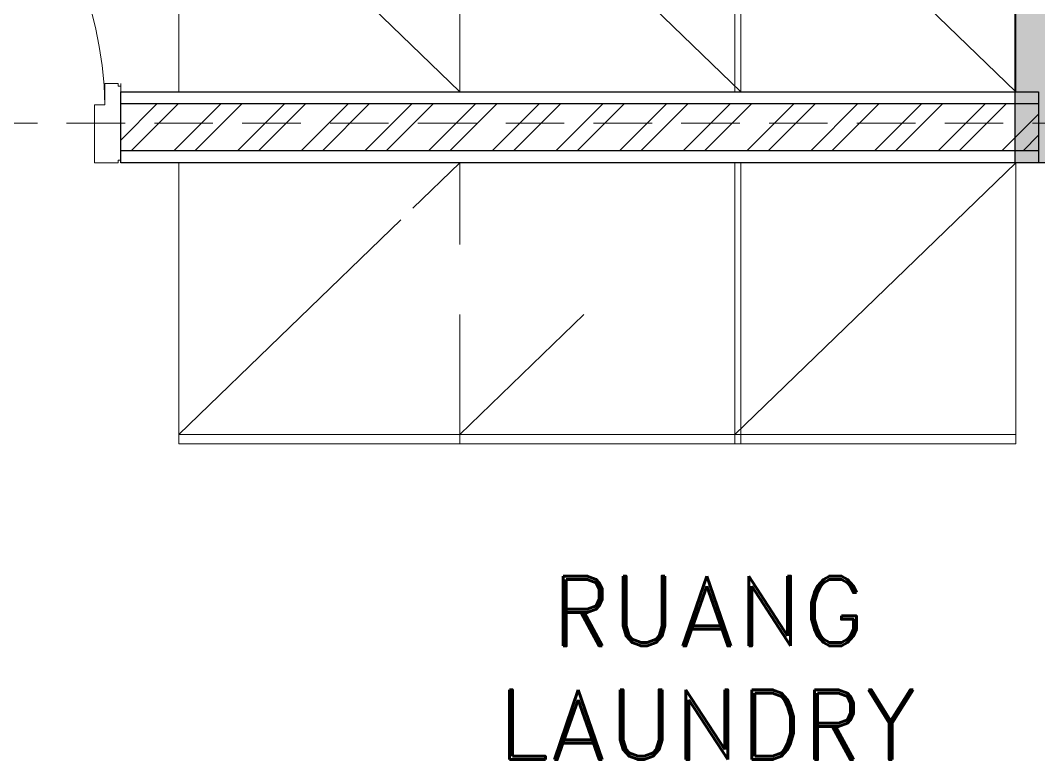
# Model space of a CAD drawing. Header units: millimetres. Extents: x 17 to 218440, y 21 to 53693.
# Drawn here: x 33232 to 35406, y 19432 to 21010 of the extents above; entities that cross this region are included whole.
import ezdxf
from ezdxf.enums import TextEntityAlignment as Align

# ---------------------------------------------------------------- set-up
doc = ezdxf.new("R2010")
doc.units = ezdxf.units.MM
doc.header["$MEASUREMENT"] = 0
for name, pattern in [('DASHED2', [0.375, 0.25, -0.125]), ('HIDDEN2', [0.1875, 0.125, -0.0625]), ('SLD-Solid', [0])]:
    doc.linetypes.add(name, pattern=pattern)
for name, color, linetype, lineweight in [('8', 8, 'Continuous', 5), ('AS', 8, 'HIDDEN2', 5), ('DOOR OPENING', 4, 'SLD-Solid', 5), ('HATCH', 8, 'Continuous', 5), ('LEGEND', 1, 'DASHED2', 50)]:
    doc.layers.add(name, color=color, linetype=linetype, lineweight=lineweight)
doc.layers.add('tampak', color=7, linetype='Continuous')
doc.layers.add('WALL', color=255, linetype='Continuous')
doc.styles.add('HAND', font='ROMAND.SHX', dxfattribs={"width": 0.8, "height": 250})

# ---------------------------------------------------------------- blocks, each defined once
blk = doc.blocks.new('*U47')
at = {"layer": 'HATCH'}
h = blk.add_hatch(dxfattribs=at)
h.set_pattern_fill('ANSI32', color=0, scale=10)
h.set_pattern_definition([(45, (-13.1, -10567.46), (-67.3519, 67.3519), []), (45, (31.8, -10567.46), (-67.3519, 67.3519), [])])
h.paths.add_polyline_path([(8592.6, -50), (8592.6, 50), (6651.5, 50), (6651.5, -50)])
at = {"layer": 'WALL', "color": 0}
for points in [[(6651.5, 75), (8592.6, 75), (8592.6, -75), (6651.5, -75)], [(6651.5, 50), (8592.6, 50), (8592.6, -50), (6651.5, -50)]]:
    blk.add_lwpolyline(points, close=True, dxfattribs=at)
blk = doc.blocks.new('A$Cc80c1df7')
at = {"layer": '8', "transparency": 33554687}
for p, q in [((0, 600), (600, 600)), ((0, 600), (438.8, 600)), ((0, 600), (600, 600)), ((600, 600), (600, 0)), ((0, 580), (438.8, 580)), ((0, 580), (600, 580)), ((0, 580), (600, 0))]:
    blk.add_line(p, q, dxfattribs=at)
blk.add_lwpolyline([(600, 0), (0, 0), (0, 600), (600, 600)], close=True, dxfattribs=at)
blk = doc.blocks.new('TREGGG')
at = {"layer": 'LEGEND', "xscale": 0.2534259528393503, "yscale": 0.2534259528393503, "zscale": 0.2534259528393503}
for p in [(1833213.25, 60328.89), (1833365.31, 60328.89), (1833514.2, 60328.89)]:
    blk.add_blockref('A$Cc80c1df7', p, dxfattribs=at)
blk = doc.blocks.new('KUSEN PINTU')
at = {"layer": 'DOOR OPENING', "linetype": 'Continuous', "transparency": 33554687}
for p, q in [((-30, 110), (-30, 150)), ((-30, 150), (-5, 150)), ((-5, 150), (-5, 145)), ((-5, 145), (0, 145)), ((0, 145), (0, 5)), ((-50, 110), (-30, 110)), ((-50, 0), (-50, 110)), ((-5, 0), (-50, 0)), ((0, 5), (-5, 5)), ((-5, 5), (-5, 0))]:
    blk.add_line(p, q, dxfattribs=at)
at = {"layer": 'DOOR OPENING', "linetype": 'Continuous', "ltscale": 10, "transparency": 33554687}
for p, q in [((0, 145), (0, 150)), ((0, 5), (0, 0))]:
    blk.add_line(p, q, dxfattribs=at)
blk = doc.blocks.new('A$C3020dce1')
at = {"layer": 'DOOR OPENING', "linetype": 'Continuous', "transparency": 33554687}
for p, q in [((734.5, 79.4), (734.5, 87.8)), ((734.5, 87.8), (802.3, 87.8)), ((802.3, 79.4), (734.5, 79.4)), ((802.3, 87.8), (802.3, 79.4)), ((110, 59.6), (110, 30)), ((110, 59.6), (177.8, 59.6)), ((177.8, 59.6), (177.8, 30)), ((830, 59.6), (762.2, 59.6)), ((762.2, 59.6), (762.2, 30)), ((784.8, 59.6), (784.8, 61.9)), ((807.4, 59.6), (784.8, 59.6)), ((786.5, 63.5), (805.7, 63.5)), ((807.4, 61.9), (807.4, 59.6)), ((830, 30), (830, 59.6)), ((177.8, 30), (110, 30)), ((762.2, 30), (830, 30)), ((807.4, 30), (784.8, 30)), ((784.8, 30), (784.8, 27.8)), ((786.5, 26.1), (805.7, 26.1)), ((807.4, 27.8), (807.4, 30)), ((802.3, 10.3), (734.5, 10.3)), ((734.5, 10.3), (734.5, 1.8)), ((734.5, 1.8), (802.3, 1.8)), ((802.3, 1.8), (802.3, 10.3))]:
    blk.add_line(p, q, dxfattribs=at)
at = {"layer": 'DOOR OPENING', "linetype": 'Continuous', "ltscale": 10, "transparency": 33554687}
for p, q in [((793.1, 63.5), (793.1, 79.4)), ((799.1, 63.5), (799.1, 79.4)), ((177.8, 59.6), (762.2, 59.6)), ((762.2, 44.8), (177.8, 44.8)), ((177.8, 30), (762.2, 30)), ((793.1, 10.3), (793.1, 26.1)), ((799.1, 10.3), (799.1, 26.1))]:
    blk.add_line(p, q, dxfattribs=at)
at = {"layer": 'DOOR OPENING', "transparency": 33554687}
blk.add_line((110, 30), (150, 30), dxfattribs=at)
at = {"layer": 'DOOR OPENING', "color": 8, "ltscale": 2, "transparency": 33554687}
blk.add_arc((92.7, 32.9), 737.3, 359.775, 88.6553, dxfattribs=at)
at = {"layer": 'DOOR OPENING', "linetype": 'Continuous', "transparency": 33554687}
for centre, start, end in [((786.5, 61.9), 90, 180), ((805.7, 61.9), 360, 90), ((786.5, 27.8), 180, 270), ((805.7, 27.8), 270, 0)]:
    blk.add_arc(centre, 1.69, start, end, dxfattribs=at)
at = {"layer": 'DOOR OPENING', "linetype": 'Continuous', "transparency": 33554687, "xscale": -1, "rotation": 270}
blk.add_blockref('KUSEN PINTU', (0, 800), dxfattribs=at)
at = {"layer": 'DOOR OPENING', "linetype": 'Continuous', "transparency": 33554687, "rotation": 270}
blk.add_blockref('KUSEN PINTU', (0, 0), dxfattribs=at)
blk = doc.blocks.new('sasaasas')
at = {"layer": '8', "transparency": 33554687}
for p, q in [((1833447.7, 56528.2), (1833548.3, 56625.4)), ((1833548.3, 56451.2), (1833548.3, 56625.4)), ((1834135.8, 56045.4), (1834735.8, 56625.4)), ((1834148.3, 56025.4), (1834148.3, 56625.4)), ((1834735.8, 56025.4), (1834735.8, 56625.4)), ((1832948.3, 56045.4), (1833422.5, 56503.8)), ((1833548.3, 56025.4), (1833548.3, 56301.2)), ((1833548.3, 56045.4), (1833812.9, 56301.2)), ((1832948.3, 56045.4), (1833387.1, 56045.4)), ((1832948.3, 56045.4), (1833548.3, 56045.4)), ((1833548.3, 56045.4), (1833987.1, 56045.4)), ((1833548.3, 56045.4), (1834148.3, 56045.4)), ((1834135.8, 56045.4), (1834574.6, 56045.4)), ((1834135.8, 56045.4), (1834735.8, 56045.4)), ((1832948.3, 56025.4), (1833548.3, 56025.4)), ((1832948.3, 56025.4), (1833387.1, 56025.4)), ((1832948.3, 56025.4), (1833548.3, 56025.4)), ((1833548.3, 56025.4), (1834148.3, 56025.4)), ((1833548.3, 56025.4), (1833987.1, 56025.4)), ((1833548.3, 56025.4), (1834148.3, 56025.4)), ((1834135.8, 56025.4), (1834735.8, 56025.4)), ((1834135.8, 56025.4), (1834574.6, 56025.4)), ((1834135.8, 56025.4), (1834735.8, 56025.4))]:
    blk.add_line(p, q, dxfattribs=at)
for points in [[(1833548.3, 56625.4), (1833548.3, 56625.4), (1832948.3, 56625.4), (1832948.3, 56025.4), (1833548.3, 56025.4), (1833548.3, 56301.2)], [(1833548.3, 56301.2), (1833548.3, 56025.4), (1834148.3, 56025.4), (1834148.3, 56625.4), (1833548.3, 56625.4), (1833548.3, 56451.2)]]:
    blk.add_lwpolyline(points, dxfattribs=at)
blk.add_lwpolyline([(1834735.8, 56625.4), (1834135.8, 56625.4), (1834135.8, 56025.4), (1834735.8, 56025.4)], close=True, dxfattribs=at)
blk = doc.blocks.new('KOLOM')
at = {"layer": 'tampak', "transparency": 33554687}
h = blk.add_hatch(color=256, dxfattribs=at)
h.dxf.hatch_style = 1
h.paths.add_polyline_path([(1772059.3, 57866.9), (1772059.3, 57666.9), (1771559.3, 57666.9), (1771559.3, 57866.9)])
h.paths.add_polyline_path([(1775070.7, 57666.9), (1774870.7, 57666.9), (1774870.7, 58166.9), (1775070.7, 58166.9)])
blk.add_lwpolyline([(1775070.7, 57666.9), (1774870.7, 57666.9), (1774870.7, 58166.9), (1775070.7, 58166.9), (1775070.7, 57666.9)])
blk = doc.blocks.new('GRID')
at = {"layer": 'AS', "ltscale": 1000}
blk.add_line((1814236, 57751.2), (1830263, 57751.2), dxfattribs=at)

msp = doc.modelspace()

# ---------------------------------------------------------------- block references
for name, p in [('GRID', (-1789155.3, -36960.8)), ('KOLOM', (-1739514.5, -36960.8)), ('sasaasas', (-1799378.1, -35919.4))]:
    msp.add_blockref(name, p)
at = {"xscale": 3.945930242303777, "yscale": 3.945930242303777, "zscale": 3.945930242303777}
msp.add_blockref('TREGGG', (-7200161.4, -217196.1), dxfattribs=at)
at = {"xscale": 1.009725849341427, "yscale": 1.009725849341427, "zscale": 1.009725849341427, "rotation": 180}
msp.add_blockref('*U47', (42122.4, 20781.8), dxfattribs=at)
at = {"layer": 'LEGEND', "xscale": -1.125000000000618, "yscale": 1.125000000000618, "zscale": 1.125000000000618, "rotation": 270}
msp.add_blockref('A$C3020dce1', (32546.3, 20706.1), dxfattribs=at)

# ---------------------------------------------------------------- texts
at = {"color": 4, "style": 'HAND'}
for tag, p in [('RUANG', (34701, 19749.2)), ('LAUNDRY', (34701, 19506.3))]:
    msp.add_attdef(tag, text='%%UDENAH LANTAI DASAR', height=149.014, rotation=0, dxfattribs=at).set_placement(p, align=Align.MIDDLE)

doc.saveas('drawing.dxf')
